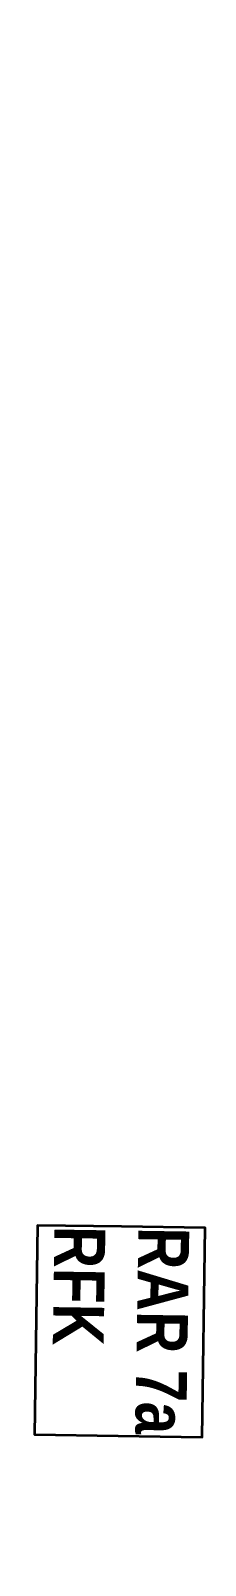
# Model space of a CAD drawing. Header units: metres. Extents: x -19025 to 34897, y -14024 to 26069.
# Drawn here: x 2018 to 2326, y 3007 to 5725 of the extents above; entities that cross this region are included whole.
import ezdxf
from ezdxf.enums import TextEntityAlignment as Align

# ---------------------------------------------------------------- set-up
doc = ezdxf.new("R2010")
doc.units = ezdxf.units.M
doc.header["$MEASUREMENT"] = 0
doc.layers.add('710 Gully RAR', color=7, linetype='Continuous')
doc.layers.add('916 Kote PP Rohbau', color=7, linetype='Continuous')
doc.styles.add('ERSTELLTER_STIL_2', font='ARIALNB.TTF')
doc.styles.add('ERSTELLTER_STIL_3', font='arial.ttf')
doc.dimstyles.new('ERSTELLTER_STIL__12', dxfattribs={"dimtxt": 0.09, "dimasz": 0.0475, "dimexe": 0.18, "dimexo": 0.04, "dimgap": 0, "dimtad": 1, "dimdec": 0, "dimzin": 0, "dimdsep": 46, "dimtxsty": 'ERSTELLTER_STIL_3', "dimblk": 'ARROWHEAD_15', "dimblk1": 'ARROWHEAD_15', "dimblk2": 'ARROWHEAD_15', "dimcen": 0.09, "dimclrd": 7, "dimclre": 7, "dimclrt": 40, "dimazin": 0, "dimtfac": 1, "dimtdec": 4, "dimtmove": 0, "dimatfit": 3, "dimfxl": 1, "dimtolj": 1, "dimtzin": 0, "dimarcsym": 0})

# ---------------------------------------------------------------- blocks, each defined once
blk = doc.blocks.new('ARROWHEAD_15')
at = {"color": 0, "linetype": 'Continuous', "lineweight": 0}
blk.add_line((0, 0), (-1, 0), dxfattribs=at)
at = {"color": 0, "linetype": 'Continuous', "lineweight": 0, "flags": 128}
blk.add_lwpolyline([(-0.9093, 0.525), (0, 0), (-0.9093, -0.525)], close=True, dxfattribs=at)
blk = doc.blocks.new('*D1823')
at = {"layer": '916 Kote PP Rohbau', "color": 7, "linetype": 'Continuous', "lineweight": -2, "transparency": 16777216}
for p, q in [((2007.9, 7678.1), (2130.9, 7676.2)), ((1759, 1853.7), (1844, 7398.3))]:
    blk.add_line(p, q, dxfattribs=at)
for start, end in [(308.3914, 359.1133), (269.1308, 308.3676)]:
    blk.add_arc((1848.4, 7680.5), 282.4, start, end, dxfattribs=at)
at = {"layer": 'Defpoints', "color": 0, "linetype": 'Continuous', "transparency": 16777216}
for p in [(1848.4, 7680.5), (2007.8, 7678.1), (2090.8, 7535.6), (1759, 1853.6)]:
    blk.add_point(p, dxfattribs=at)
at = {"layer": '916 Kote PP Rohbau', "color": 7, "linetype": 'Continuous', "lineweight": -2, "transparency": 16777216, "xscale": 0.0475, "yscale": 0.0475, "zscale": 0.0475}
for p, rotation in [((2130.8, 7676.2), 89.11810860234309), ((1844, 7398.1), 179.1260113805271)]:
    blk.add_blockref('ARROWHEAD_15', p, dxfattribs=dict(at, rotation=rotation))
at = {"layer": '916 Kote PP Rohbau', "color": 40, "linetype": 'Continuous', "lineweight": 13, "transparency": 16777216, "insert": (2023.7, 7459.1), "char_height": 0.09, "attachment_point": 5, "rotation": 270, "style": 'ERSTELLTER_STIL_3'}
blk.add_mtext('\\A1;90.00°', dxfattribs=at)
blk = doc.blocks.new('Etikett_17_1', base_point=(0.2786, 7.9126))
at = {"layer": '710 Gully RAR', "color": 5, "linetype": 'Continuous', "lineweight": 35, "flags": 128}
blk.add_lwpolyline([(0.4268, 7.9103), (0.2786, 7.9126), (0.2729, 7.5422), (0.4211, 7.5399), (0.5693, 7.5376), (0.575, 7.908)], close=True, dxfattribs=at)
at = {"layer": '710 Gully RAR', "color": 5, "lineweight": 35, "char_height": 0.09, "attachment_point": 1, "rotation": 269.1212, "style": 'ERSTELLTER_STIL_2'}
for s, insert in [('\\A1;{\\pql;\\pt0,61;\\fArial Narrow|b1|i0|c0|p0;\\W1.000000;RFK\\fArial Narrow|b1|i0|c0|p0;\\W1.000000;\\A1{\\H.66x;\\S^  ;}\\fArial Narrow|b1|i0|c0|p0;\\W1.000000;\\fArial Narrow|b1|i0|c0|p0;\\W1.000000;\\A1{\\H.66x;\\S^  ;}\\fArial Narrow|b1|i0|c0|p0;\\W1.000000;\\fArial Narrow|b1|i0|c0|p0;\\W1.000000;\\fArial Narrow|b1|i0|c0|p0;\\W1.000000;\\fArial Narrow|b1|i0|c0|p0;\\W1.000000;\\fArial Narrow|b1|i0|c0|p0;\\W1.000000;\\fArial Narrow|b1|i0|c0|p0;\\W1.000000;\\fArial Narrow|b1|i0|c0|p0;\\W1.000000;\\A1{\\H.66x;\\S^  ;}\\fArial Narrow|b1|i0|c0|p0;\\W1.000000;\\fArial Narrow|b1|i0|c0|p0;\\W1.000000;\\A1{\\H.66x;\\S^  ;}\\fArial Narrow|b1|i0|c0|p0;\\W1.000000;\\fArial Narrow|b1|i0|c0|p0;\\W1.000000;\\fArial Narrow|b1|i0|c0|p0;\\W1.000000;\\fArial Narrow|b1|i0|c0|p0;\\W1.000000;\\fArial Narrow|b1|i0|c0|p0;\\W1.000000;\\fArial Narrow|b1|i0|c0|p0;\\W1.000000;\\fArial Narrow|b1|i0|c0|p0;\\W1.000000;\\A1{\\H.66x;\\S^  ;}\\fArial Narrow|b1|i0|c0|p0;\\W1.000000;\\fArial Narrow|b1|i0|c0|p0;\\W1.000000;\\A1{\\H.66x;\\S^  ;}\\fArial Narrow|b1|i0|c0|p0;\\W1.000000;\\fArial Narrow|b1|i0|c0|p0;\\W1.000000;\\fArial Narrow|b1|i0|c0|p0;\\W1.000000;\\fArial Narrow|b1|i0|c0|p0;\\W1.000000;\\fArial Narrow|b1|i0|c0|p0;\\W1.000000;\\fArial Narrow|b1|i0|c0|p0;\\W1.000000;\\fArial Narrow|b1|i0|c0|p0;\\W1.000000;\\A1{\\H.66x;\\S^  ;}\\fArial Narrow|b1|i0|c0|p0;\\W1.000000;\\fArial Narrow|b1|i0|c0|p0;\\W1.000000;\\A1{\\H.66x;\\S^  ;}\\fArial Narrow|b1|i0|c0|p0;\\W1.000000;\\fArial Narrow|b1|i0|c0|p0;\\W1.000000;\\fArial Narrow|b1|i0|c0|p0;\\W1.000000;\\fArial Narrow|b1|i0|c0|p0;\\W1.000000;\\fArial Narrow|b1|i0|c0|p0;\\W1.000000;\\fArial Narrow|b1|i0|c0|p0;\\W1.000000;\\fArial Narrow|b1|i0|c0|p0;\\W1.000000;\\A1{\\H.66x;\\S^  ;}\\fArial Narrow|b1|i0|c0|p0;\\W1.000000;\\fArial Narrow|b1|i0|c0|p0;\\W1.000000;\\A1{\\H.66x;\\S^  ;}\\fArial Narrow|b1|i0|c0|p0;\\W1.000000;\\fArial Narrow|b1|i0|c0|p0;\\W1.000000;\\fArial Narrow|b1|i0|c0|p0;\\W1.000000;\\fArial Narrow|b1|i0|c0|p0;\\W1.000000;\\fArial Narrow|b1|i0|c0|p0;\\W1.000000;\\fArial Narrow|b1|i0|c0|p0;\\W1.000000;\\fArial Narrow|b1|i0|c0|p0;\\W1.000000;\\A1{\\H.66x;\\S^  ;}\\fArial Narrow|b1|i0|c0|p0;\\W1.000000;}', (0.3986, 7.9107)), ('\\A1;{\\pql;\\pt0,61;\\fArial Narrow|b1|i0|c0|p0;\\W1.000000;RAR 7a\\fArial Narrow|b1|i0|c0|p0;\\W1.000000;\\A1{\\H.66x;\\S^  ;}\\fArial Narrow|b1|i0|c0|p0;\\W1.000000;\\fArial Narrow|b1|i0|c0|p0;\\W1.000000;\\A1{\\H.66x;\\S^  ;}\\fArial Narrow|b1|i0|c0|p0;\\W1.000000;\\fArial Narrow|b1|i0|c0|p0;\\W1.000000;\\fArial Narrow|b1|i0|c0|p0;\\W1.000000;\\fArial Narrow|b1|i0|c0|p0;\\W1.000000;\\fArial Narrow|b1|i0|c0|p0;\\W1.000000;\\fArial Narrow|b1|i0|c0|p0;\\W1.000000;\\fArial Narrow|b1|i0|c0|p0;\\W1.000000;\\A1{\\H.66x;\\S^  ;}\\fArial Narrow|b1|i0|c0|p0;\\W1.000000;\\fArial Narrow|b1|i0|c0|p0;\\W1.000000;\\A1{\\H.66x;\\S^  ;}\\fArial Narrow|b1|i0|c0|p0;\\W1.000000;\\fArial Narrow|b1|i0|c0|p0;\\W1.000000;\\fArial Narrow|b1|i0|c0|p0;\\W1.000000;\\fArial Narrow|b1|i0|c0|p0;\\W1.000000;\\fArial Narrow|b1|i0|c0|p0;\\W1.000000;\\fArial Narrow|b1|i0|c0|p0;\\W1.000000;\\fArial Narrow|b1|i0|c0|p0;\\W1.000000;\\A1{\\H.66x;\\S^  ;}\\fArial Narrow|b1|i0|c0|p0;\\W1.000000;\\fArial Narrow|b1|i0|c0|p0;\\W1.000000;\\A1{\\H.66x;\\S^  ;}\\fArial Narrow|b1|i0|c0|p0;\\W1.000000;\\fArial Narrow|b1|i0|c0|p0;\\W1.000000;\\fArial Narrow|b1|i0|c0|p0;\\W1.000000;\\fArial Narrow|b1|i0|c0|p0;\\W1.000000;\\fArial Narrow|b1|i0|c0|p0;\\W1.000000;\\fArial Narrow|b1|i0|c0|p0;\\W1.000000;\\fArial Narrow|b1|i0|c0|p0;\\W1.000000;\\A1{\\H.66x;\\S^  ;}\\fArial Narrow|b1|i0|c0|p0;\\W1.000000;\\fArial Narrow|b1|i0|c0|p0;\\W1.000000;\\A1{\\H.66x;\\S^  ;}\\fArial Narrow|b1|i0|c0|p0;\\W1.000000;\\fArial Narrow|b1|i0|c0|p0;\\W1.000000;\\fArial Narrow|b1|i0|c0|p0;\\W1.000000;\\fArial Narrow|b1|i0|c0|p0;\\W1.000000;\\fArial Narrow|b1|i0|c0|p0;\\W1.000000;\\fArial Narrow|b1|i0|c0|p0;\\W1.000000;\\fArial Narrow|b1|i0|c0|p0;\\W1.000000;\\A1{\\H.66x;\\S^  ;}\\fArial Narrow|b1|i0|c0|p0;\\W1.000000;\\fArial Narrow|b1|i0|c0|p0;\\W1.000000;\\A1{\\H.66x;\\S^  ;}\\fArial Narrow|b1|i0|c0|p0;\\W1.000000;\\fArial Narrow|b1|i0|c0|p0;\\W1.000000;\\fArial Narrow|b1|i0|c0|p0;\\W1.000000;\\fArial Narrow|b1|i0|c0|p0;\\W1.000000;\\fArial Narrow|b1|i0|c0|p0;\\W1.000000;\\fArial Narrow|b1|i0|c0|p0;\\W1.000000;\\fArial Narrow|b1|i0|c0|p0;\\W1.000000;\\A1{\\H.66x;\\S^  ;}\\fArial Narrow|b1|i0|c0|p0;\\W1.000000;}', (0.5469, 7.9085))]:
    blk.add_mtext(s, dxfattribs=dict(at, insert=insert))
at = {"layer": '710 Gully RAR', "color": 5, "lineweight": 35, "style": 'ERSTELLTER_STIL_2'}
for tag, p in [('DUMMY_125', (0.4268, 7.9103)), ('DUMMY_124', (0.575, 7.908))]:
    blk.add_attdef(tag, text='', height=0.09, rotation=269.1212, dxfattribs=at).set_placement(p, align=Align.TOP_LEFT)

msp = doc.modelspace()

# ---------------------------------------------------------------- block references
at = {"layer": '710 Gully RAR', "color": 5, "linetype": 'Continuous', "lineweight": 35, "xscale": 1000, "yscale": 1000, "zscale": 1000}
msp.add_blockref('Etikett_17_1', (2029.899, 3609.506), dxfattribs=at)

# ---------------------------------------------------------------- dimensions: what is measured, and where the dimension line sits
at = {"layer": '916 Kote PP Rohbau', "color": 7, "linetype": 'Continuous', "lineweight": 13}
dim = msp.add_angular_dim_3p(base=(2090.765, 7535.593), center=(1848.375, 7680.532), p1=(1758.994, 1853.617), p2=(2007.846, 7678.09), dimstyle='ERSTELLTER_STIL__12', dxfattribs=at)
dim.commit()
dim.dimension.update_dxf_attribs({"geometry": '*D1823', "text_midpoint": (2023.72, 7459.139), "dimtype": 165, "text_rotation": 270})

doc.saveas('drawing.dxf')
